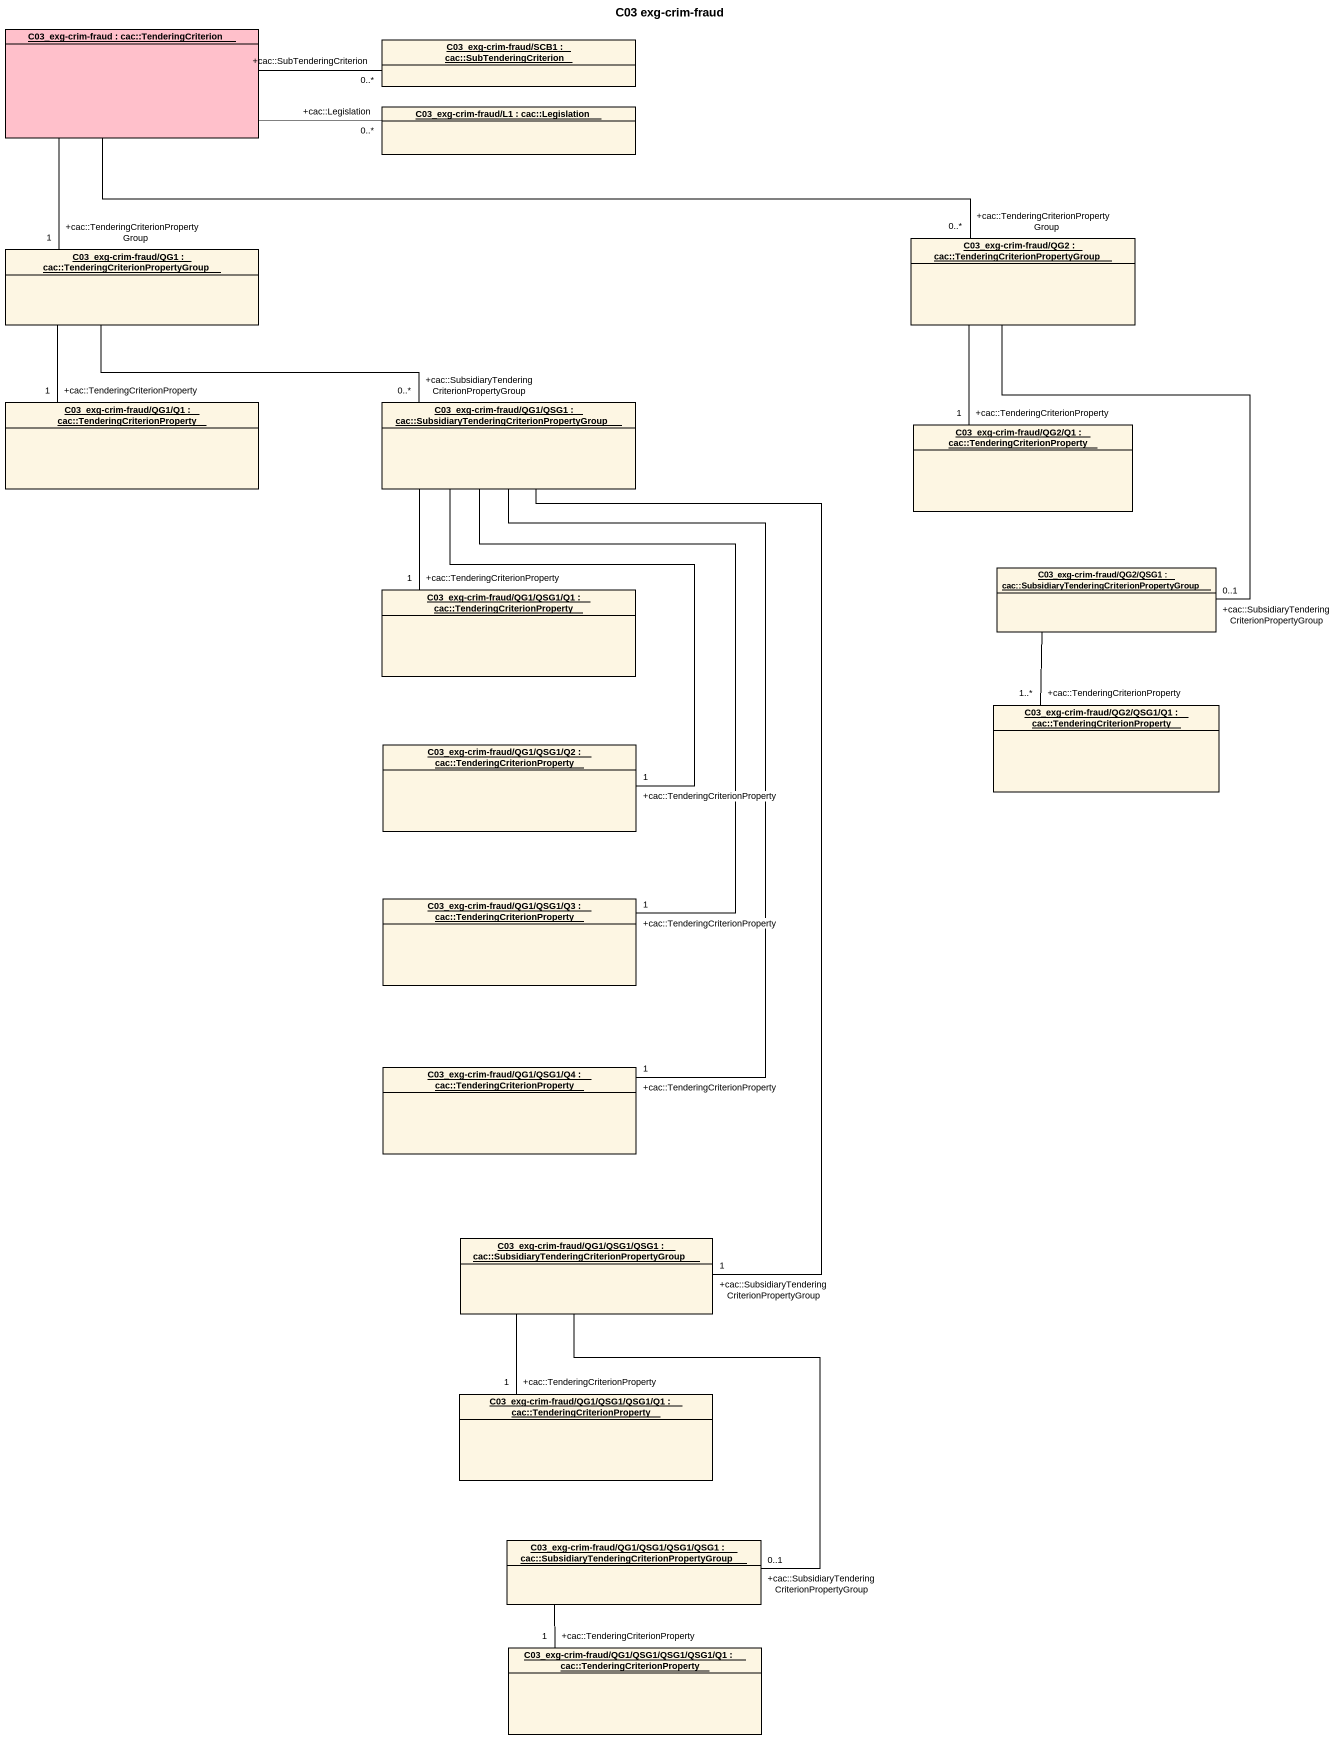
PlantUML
@startuml
title C03 exg-crim-fraud
hide circle
hide empty members
object "C03_exg-crim-fraud : cac::TenderingCriterion" as C03_exg_crim_fraud #FFC0CB
object "C03_exg-crim-fraud/SCB1 : cac::SubTenderingCriterion" as C03_exg_crim_fraud_SCB1
object "C03_exg-crim-fraud/L1 : cac::Legislation" as C03_exg_crim_fraud_L1
object "C03_exg-crim-fraud/QG1 : cac::TenderingCriterionPropertyGroup" as C03_exg_crim_fraud_QG1
object "C03_exg-crim-fraud/QG2 : cac::TenderingCriterionPropertyGroup" as C03_exg_crim_fraud_QG2
object "C03_exg-crim-fraud/QG1/Q1 : cac::TenderingCriterionProperty" as C03_exg_crim_fraud_QG1_Q1
object "C03_exg-crim-fraud/QG1/QSG1 : cac::SubsidiaryTenderingCriterionPropertyGroup" as C03_exg_crim_fraud_QG1_QSG1
object "C03_exg-crim-fraud/QG2/Q1 : cac::TenderingCriterionProperty" as C03_exg_crim_fraud_QG2_Q1
object "C03_exg-crim-fraud/QG2/QSG1 : cac::SubsidiaryTenderingCriterionPropertyGroup" as C03_exg_crim_fraud_QG2_QSG1
object "C03_exg-crim-fraud/QG1/QSG1/Q1 : cac::TenderingCriterionProperty" as C03_exg_crim_fraud_QG1_QSG1_2
object "C03_exg-crim-fraud/QG2/QSG1/Q1 : cac::TenderingCriterionProperty" as C03_exg_crim_fraud_QG2_QSG1_2
object "C03_exg-crim-fraud/QG1/QSG1/Q2 : cac::TenderingCriterionProperty" as C03_exg_crim_fraud_QG1_QSG1_3
object "C03_exg-crim-fraud/QG1/QSG1/Q3 : cac::TenderingCriterionProperty" as C03_exg_crim_fraud_QG1_QSG1_4
object "C03_exg-crim-fraud/QG1/QSG1/Q4 : cac::TenderingCriterionProperty" as C03_exg_crim_fraud_QG1_QSG1_5
object "C03_exg-crim-fraud/QG1/QSG1/QSG1 : cac::SubsidiaryTenderingCriterionPropertyGroup" as C03_exg_crim_fraud_QG1_QSG1_6
object "C03_exg-crim-fraud/QG1/QSG1/QSG1/Q1 : cac::TenderingCriterionProperty" as C03_exg_crim_fraud_QG1_QSG1_7
object "C03_exg-crim-fraud/QG1/QSG1/QSG1/QSG1 : cac::SubsidiaryTenderingCriterionPropertyGroup" as C03_exg_crim_fraud_QG1_QSG1_8
object "C03_exg-crim-fraud/QG1/QSG1/QSG1/QSG1/Q1 : cac::TenderingCriterionProperty" as C03_exg_crim_fraud_QG1_QSG1_9
C03_exg_crim_fraud -right- "+cac::SubTenderingCriterion\n0..*" C03_exg_crim_fraud_SCB1
C03_exg_crim_fraud -right- "+cac::Legislation\n0..*" C03_exg_crim_fraud_L1
C03_exg_crim_fraud -- "+cac::TenderingCriterionPropertyGroup\n1" C03_exg_crim_fraud_QG1
C03_exg_crim_fraud -right- "+cac::TenderingCriterionPropertyGroup\n0..*" C03_exg_crim_fraud_QG2
C03_exg_crim_fraud_QG1 -- "+cac::TenderingCriterionProperty\n1" C03_exg_crim_fraud_QG1_Q1
C03_exg_crim_fraud_QG1 -right- "+cac::SubsidiaryTenderingCriterionPropertyGroup\n0..*" C03_exg_crim_fraud_QG1_QSG1
C03_exg_crim_fraud_QG2 -- "+cac::TenderingCriterionProperty\n1" C03_exg_crim_fraud_QG2_Q1
C03_exg_crim_fraud_QG2 -- "+cac::SubsidiaryTenderingCriterionPropertyGroup\n0..1" C03_exg_crim_fraud_QG2_QSG1
C03_exg_crim_fraud_QG1_QSG1 -- "+cac::TenderingCriterionProperty\n1" C03_exg_crim_fraud_QG1_QSG1_2
C03_exg_crim_fraud_QG1_QSG1 -- "+cac::TenderingCriterionProperty\n1" C03_exg_crim_fraud_QG1_QSG1_3
C03_exg_crim_fraud_QG1_QSG1 -- "+cac::TenderingCriterionProperty\n1" C03_exg_crim_fraud_QG1_QSG1_4
C03_exg_crim_fraud_QG1_QSG1 -- "+cac::TenderingCriterionProperty\n1" C03_exg_crim_fraud_QG1_QSG1_5
C03_exg_crim_fraud_QG1_QSG1 -- "+cac::SubsidiaryTenderingCriterionPropertyGroup\n1" C03_exg_crim_fraud_QG1_QSG1_6
C03_exg_crim_fraud_QG2_QSG1 -- "+cac::TenderingCriterionProperty\n1..*" C03_exg_crim_fraud_QG2_QSG1_2
C03_exg_crim_fraud_QG1_QSG1_6 -- "+cac::TenderingCriterionProperty\n1" C03_exg_crim_fraud_QG1_QSG1_7
C03_exg_crim_fraud_QG1_QSG1_6 -- "+cac::SubsidiaryTenderingCriterionPropertyGroup\n0..1" C03_exg_crim_fraud_QG1_QSG1_8
C03_exg_crim_fraud_QG1_QSG1_8 -- "+cac::TenderingCriterionProperty\n1" C03_exg_crim_fraud_QG1_QSG1_9
@enduml
